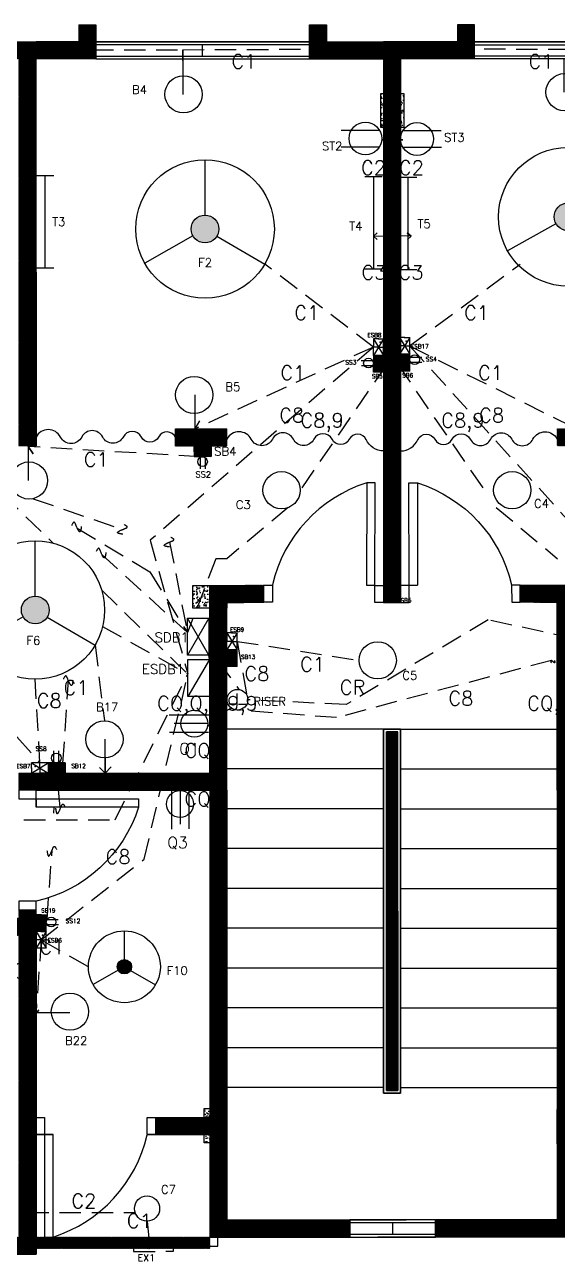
# Model space of a CAD drawing. Header units: inches. Extents: x -1595 to -839, y -1156 to -722.
# Drawn here: x -1345.9 to -1159, y -1156.3 to -721.8 of the extents above; entities that cross this region are included whole.
import ezdxf

# ---------------------------------------------------------------- set-up
doc = ezdxf.new("R2010")
doc.units = ezdxf.units.IN
doc.header["$LTSCALE"] = 30
doc.header["$MEASUREMENT"] = 0
doc.linetypes.add('HIDDEN', pattern=[0.375, 0.25, -0.125])
for name, color, linetype in [('conduit', 5, 'HIDDEN'), ('conduit text', 5, 'HIDDEN'), ('Door', 220, 'Continuous'), ('Emergency Conduit', 1, 'HIDDEN'), ('Emergency text', 30, 'Continuous'), ('Fixture Texts', 254, 'Continuous'), ('Fixtures', 250, 'Continuous'), ('Hatch', 100, 'Continuous'), ('pillar', 7, 'Continuous'), ('Window', 20, 'Continuous')]:
    doc.layers.add(name, color=color, linetype=linetype)
doc.styles.get("Standard").update_dxf_attribs({"font": 'simplex.shx', "height": 10})

# ---------------------------------------------------------------- blocks, each defined once
blk = doc.blocks.new('Door')
at = {"layer": 'Door'}
for p, q in [((0, 0), (-3, 0)), ((-3, 0), (-3, -36)), ((0, -36), (0, 0)), ((-39, -39), (-39, -36)), ((-39, -36), (-36, -36)), ((-39, -42), (-39, -39)), ((-36, -36), (-36, -42)), ((-3, -36), (0, -36)), ((0, -36), (-3, -36)), ((0, -36), (3, -36)), ((0, -42), (0, -36)), ((3, -36), (3, -42)), ((-36, -42), (-39, -42)), ((3, -42), (0, -42))]:
    blk.add_line(p, q, dxfattribs=at)
blk.add_arc((12.03, -46.93), 49.28, 107.7532, 167.0576, dxfattribs=at)
blk = doc.blocks.new('DOOR1')
at = {"layer": 'Door'}
blk.add_blockref('Door', (-1.5, 42), dxfattribs=at)
blk = doc.blocks.new('window3')
at = {"layer": 'Window'}
for p, q in [((-3, 75), (-3, 0)), ((3, 75), (-3, 75)), ((-2, 75), (-2, 0)), ((2, 0), (2, 75)), ((3, 0), (3, 75)), ((-2, 37.5), (2, 37.5)), ((-3, 0), (3, 0))]:
    blk.add_line(p, q, dxfattribs=at)
blk = doc.blocks.new('window4')
at = {"layer": 'Window'}
for p, q in [((-3, 30), (-3, 0)), ((3, 30), (-3, 30)), ((-2, 30), (-2, 0)), ((2, 0), (2, 30)), ((3, 0), (3, 30)), ((-2, 15), (2, 15)), ((-3, 0), (3, 0))]:
    blk.add_line(p, q, dxfattribs=at)
blk = doc.blocks.new('Ceiling Fan')
h = blk.add_hatch(color=7)
edge = h.paths.add_edge_path()
edge.add_arc((15.66, 8.88), 3.6, 0, 360)
for p, q in [((15.66, 12.48), (15.66, 26.88)), ((12.53, 7.1), (0, 0)), ((18.76, 7.05), (31.19, -0.23))]:
    blk.add_line(p, q)
for radius in [18, 3.6]:
    blk.add_circle((15.66, 8.88), radius)
blk = doc.blocks.new('Tube Light')
for p, q in [((0, -2.96), (0, 3.14)), ((0, 0), (32.49, 0)), ((32.49, -2.96), (32.49, 3.14))]:
    blk.add_line(p, q)
blk = doc.blocks.new('Energy Bulb')
blk.add_line((-11.9, 0), (0, 0))
blk.add_circle((0, 0.27), 6.54)
blk = doc.blocks.new('3 Pin Socket')
for p, q in [((-6.98, 4.34), (12.09, 4.34)), ((-6.58, 0), (9.78, 0)), ((-7.11, -4.13), (12.22, -4.13))]:
    blk.add_line(p, q)
blk.add_circle((0, 0), 6.58)
blk = doc.blocks.new('2 Pin Socket')
for p, q in [((-4.89, 3.03), (8.47, 3.03)), ((-4.97, -2.89), (8.56, -2.89))]:
    blk.add_line(p, q)
blk.add_circle((0, 0), 5.75)
blk = doc.blocks.new('Exhaust Fan')
for p, q in [((3.5, 3.5), (-3.5, -3.5)), ((-3.5, 3.5), (3.5, -3.5))]:
    blk.add_line(p, q)
blk.add_circle((0, 0), 5)
blk = doc.blocks.new('SDB')
h = blk.add_hatch()
h.set_pattern_fill('ANSI31', color=256, scale=9, style=0)
h.set_pattern_definition([(45, (175.4593, -47.7805), (-0.795495, 0.795495), [])])
h.paths.add_polyline_path([(0, 0), (26, 0), (26, 8), (26, 15.9), (13, 15.9), (0, 15.9), (0, 7.9)])
for p, q in [((0, 7.9), (0, 15.9)), ((0, 15.9), (13, 15.9)), ((0, 0), (0, 7.9)), ((0, 0), (26, 0)), ((26, 15.9), (13, 15.9)), ((26, 8), (26, 15.9)), ((26, 8), (26, 0))]:
    blk.add_line(p, q)
for p in [(20.5, 5.7), (26, 8), (26, 8), (26, 8)]:
    blk.add_point(p)
blk = doc.blocks.new('DB')
for p, q in [((0, 7), (12, 7)), ((0, 0), (0, 7)), ((0, 7), (12, 0)), ((12, 7), (0, 0)), ((12, 7), (12, 0)), ((12, 0), (0, 0))]:
    blk.add_line(p, q)
blk = doc.blocks.new('pillar')
for p, q in [((0, 12), (8, 12)), ((0, 0), (0, 12)), ((8, 12), (8, 0)), ((8, 0), (0, 0))]:
    blk.add_line(p, q)
blk = doc.blocks.new('p')
h = blk.add_hatch()
h.set_pattern_fill('AR-SAND', color=256)
h.set_pattern_definition([(37.5, (2791.8686, 736.0256), (-0.0629934, 1.9268238), [0, -1.52, 0, -1.7, 0, -1.625]), (7.5, (2791.8686, 736.0256), (1.7697767, 2.822146), [0, -0.82, 0, -1.37, 0, -0.525]), (327.5, (2790.6386, 736.0256), (3.1141419, 0.0056591), [0, -0.5, 0, -1.8, 0, -2.35]), (317.5, (2790.6386, 736.0256), (3.0061266, 0.8776756), [0, -0.25, 0, -1.18, 0, -1.35])])
h.paths.add_polyline_path([(0, 0), (8, 0), (8, 12), (0, 12)])
blk.add_blockref('pillar', (0, 0))
blk = doc.blocks.new('ESDB.Updated')
for p, q in [((0, -12.99), (0, 0)), ((0, 0), (7.58, 0)), ((7.58, 0), (0, -12.99)), ((7.58, 0), (7.58, -12.99)), ((7.58, -12.99), (0, -12.99))]:
    blk.add_line(p, q)
blk = doc.blocks.new('ESB')
for p, q in [((-0.01, 2.94), (-1.8, 2.94)), ((-1.8, 2.94), (-1.8, 0)), ((-0.01, 2.94), (1.8, 2.94)), ((1.8, -2.94), (1.8, 2.94)), ((-1.8, -2.94), (-1.8, 0)), ((0.01, -2.94), (-1.8, -2.94)), ((1.8, -2.94), (0.01, -2.94))]:
    blk.add_line(p, q)
for p in [(-0.01, 2.94), (-0.01, 2.94), (-0.01, 2.94), (0.52, 1.69)]:
    blk.add_point(p)
at = {"layer": 'Fixtures'}
for p, q in [((-1.8, 2.94), (1.8, -2.94)), ((1.8, 2.94), (-1.8, -2.94)), ((0, 0), (-1.8, 0)), ((0, 0), (1.8, 0))]:
    blk.add_line(p, q, dxfattribs=at)
blk = doc.blocks.new('RISER')
at = {"layer": 'Fixtures'}
for p, q in [((0, 0), (0, 11)), ((-1.9, -4), (-11.5, -4)), ((1.6, -4), (11.7, -4))]:
    blk.add_line(p, q, dxfattribs=at)
blk.add_circle((0.2, 2.4), 14.5, dxfattribs=at)

msp = doc.modelspace()

# ---------------------------------------------------------------- hatches: boundary and pattern name
at = {"layer": 'Hatch'}
h = msp.add_hatch(dxfattribs=at)
h.set_pattern_fill('ANSI31', color=256)
h.paths.add_polyline_path([(-1397.97, -853.78), (-1403.97, -853.78), (-1523.97, -853.77), (-1529.97, -853.77), (-1574.97, -853.77), (-1574.97, -857.77), (-1574.97, -886.77), (-1568.97, -886.77), (-1568.97, -859.77), (-1403.97, -859.77), (-1403.97, -859.79), (-1397.97, -859.79), (-1397.97, -859.77)])
h.paths.add_polyline_path([(-1397.97, -901.79), (-1400.97, -901.79), (-1403.97, -901.79), (-1403.97, -967.77), (-1523.97, -967.77), (-1529.97, -967.77), (-1568.97, -967.77), (-1568.97, -940.77), (-1574.97, -940.77), (-1574.97, -969.77), (-1574.97, -973.77), (-1529.97, -973.77), (-1529.97, -973.77), (-1523.97, -973.77), (-1523.97, -973.77), (-1403.97, -973.77), (-1403.97, -973.78), (-1397.97, -973.78), (-1397.97, -973.77)])
h.paths.add_polyline_path([(-1574.97, -853.77), (-1589.97, -853.77), (-1589.97, -743.46), (-1568.97, -743.46), (-1568.97, -733.77), (-1529.97, -733.77), (-1529.97, -729.77), (-1568.97, -729.77), (-1572.97, -729.77), (-1572.97, -733.77), (-1572.97, -739.46), (-1593.2, -739.46), (-1593.97, -739.46), (-1593.97, -743.46), (-1593.97, -853.77), (-1593.97, -857.77), (-1589.97, -857.77), (-1574.97, -857.77)])
h.paths.add_polyline_path([(-1523.97, -1104.27), (-1529.97, -1104.27), (-1529.97, -1141.77), (-1529.97, -1145.77), (-1529.97, -1147.77), (-1491.97, -1147.77), (-1491.97, -1153.77), (-1485.97, -1153.77), (-1485.97, -1147.77), (-1485.97, -1141.77), (-1491.97, -1141.77), (-1523.97, -1141.77)])
h.paths.add_polyline_path([(-1523.97, -1015.77), (-1526.97, -1015.77), (-1529.97, -1015.77), (-1529.97, -1050.27), (-1523.97, -1050.27)])
h.paths.add_polyline_path([(-1590.97, -973.77), (-1574.97, -973.77), (-1574.97, -969.77), (-1594.97, -969.77), (-1594.97, -1132.84), (-1594.97, -1137.36), (-1572.94, -1137.36), (-1572.97, -1141.75), (-1572.99, -1145.77), (-1568.97, -1145.77), (-1529.97, -1145.77), (-1529.97, -1141.77), (-1568.97, -1141.77), (-1568.91, -1133.01), (-1590.97, -1132.87)])
h.paths.add_polyline_path([(-1274.97, -984.77), (-1280.97, -984.77), (-1341.97, -984.77), (-1347.97, -984.77), (-1347.97, -990.77), (-1341.97, -990.77), (-1280.97, -990.77), (-1280.97, -1147.77), (-1241.97, -1147.77), (-1231.75, -1147.77), (-1231.75, -1141.77), (-1241.97, -1141.77), (-1274.97, -1141.77), (-1274.97, -990.77)])
h.paths.add_polyline_path([(-1274.97, -924.77), (-1268.97, -924.77), (-1261.97, -924.68), (-1261.96, -921.68), (-1261.96, -918.68), (-1268.97, -918.77), (-1274.97, -918.77), (-1280.97, -918.77), (-1280.97, -924.77), (-1280.97, -984.77), (-1274.97, -984.77)])
h.paths.add_polyline_path([(-1152.97, -924.77), (-1152.97, -918.77), (-1158.97, -918.77), (-1164.97, -918.77), (-1171.98, -918.68), (-1171.98, -921.68), (-1171.97, -924.68), (-1164.97, -924.77), (-1158.97, -924.77), (-1158.97, -984.77), (-1152.97, -984.77)])
h.paths.add_polyline_path([(-1152.97, -990.77), (-1091.97, -990.77), (-1085.97, -990.77), (-1085.97, -984.77), (-1091.97, -984.77), (-1152.97, -984.77), (-1158.97, -984.77), (-1158.97, -990.77), (-1158.97, -1141.77), (-1191.97, -1141.77), (-1201.75, -1141.77), (-1201.75, -1147.77), (-1191.97, -1147.77), (-1152.97, -1147.77)])
h.paths.add_polyline_path([(-1091.97, -1147.77), (-1152.97, -1147.77), (-1152.97, -1151.77), (-1091.97, -1151.77)])
h.paths.add_polyline_path([(-1280.97, -1147.77), (-1341.97, -1147.77), (-1341.97, -1151.77), (-1280.97, -1151.77)])
h.paths.add_polyline_path([(-1085.97, -1041.77), (-1035.97, -1041.77), (-1035.97, -1041.77), (-1029.97, -1041.77), (-1029.97, -1035.77), (-1029.97, -1015.78), (-1032.97, -1015.78), (-1035.97, -1015.78), (-1035.97, -1035.77), (-1085.97, -1035.77), (-1085.97, -1032.77), (-1088.97, -1032.77), (-1091.97, -1032.77), (-1091.97, -1035.77), (-1091.97, -1133.77), (-1091.97, -1153.77), (-1076.38, -1153.77), (-1076.38, -1147.77), (-1085.97, -1147.77), (-1085.97, -1133.77)])
h.paths.add_polyline_path([(-1029.97, -1083.77), (-1032.97, -1083.77), (-1035.97, -1083.77), (-1035.97, -1147.77), (-1046.38, -1147.77), (-1046.38, -1153.77), (-1025.97, -1153.77), (-1025.97, -1147.77), (-1013.97, -1147.77), (-1013.97, -1153.77), (-1007.97, -1153.77), (-1007.97, -1141.77), (-1029.97, -1141.77)])
h.paths.add_polyline_path([(-903.97, -1141.77), (-903.97, -1104.27), (-909.97, -1104.27), (-909.97, -1141.77), (-941.97, -1141.77), (-947.97, -1141.77), (-947.97, -1141.77), (-947.97, -1147.77), (-947.97, -1153.77), (-941.97, -1153.77), (-941.97, -1147.77), (-903.97, -1147.77), (-903.97, -1145.77)])
h.paths.add_polyline_path([(-903.97, -1015.77), (-906.97, -1015.77), (-909.97, -1015.77), (-909.97, -1050.27), (-903.97, -1050.27)])
h.paths.add_polyline_path([(-838.97, -969.77), (-858.97, -969.77), (-858.97, -973.77), (-842.97, -973.77), (-842.97, -1132.87), (-865.02, -1133.01), (-864.97, -1141.77), (-903.97, -1141.77), (-903.97, -1145.77), (-864.97, -1145.77), (-860.94, -1145.77), (-860.97, -1141.75), (-861, -1137.36), (-838.97, -1137.36), (-838.97, -1132.84)])
h.paths.add_polyline_path([(-858.97, -969.77), (-858.97, -940.77), (-864.97, -940.77), (-864.97, -967.77), (-903.97, -967.77), (-909.97, -967.77), (-1029.97, -967.77), (-1029.97, -901.79), (-1032.97, -901.79), (-1035.97, -901.79), (-1035.97, -973.78), (-1029.97, -973.78), (-1029.97, -973.77), (-909.97, -973.77), (-903.97, -973.77), (-903.97, -973.77), (-858.97, -973.77)])
h.paths.add_polyline_path([(-858.97, -853.77), (-903.97, -853.77), (-909.97, -853.77), (-1029.97, -853.77), (-1029.97, -853.78), (-1035.97, -853.78), (-1035.97, -859.79), (-1029.97, -859.79), (-1029.97, -859.77), (-864.97, -859.77), (-864.97, -886.77), (-858.97, -886.77), (-858.97, -857.77)])
h.paths.add_polyline_path([(-839.97, -743.46), (-839.97, -739.46), (-840.74, -739.46), (-860.97, -739.46), (-860.97, -733.77), (-860.97, -729.77), (-864.97, -729.77), (-903.97, -729.77), (-903.97, -733.77), (-864.97, -733.77), (-864.97, -743.46), (-843.97, -743.46), (-843.97, -853.77), (-858.97, -853.77), (-858.97, -857.77), (-843.97, -857.77), (-839.97, -857.77), (-839.97, -853.77)])
h.paths.add_polyline_path([(-903.97, -729.77), (-903.97, -727.77), (-939.97, -727.77), (-939.97, -721.77), (-945.97, -721.77), (-945.97, -727.77), (-945.97, -733.77), (-939.97, -733.77), (-909.97, -733.77), (-909.97, -747.27), (-903.97, -747.27), (-903.97, -733.77)])
h.paths.add_polyline_path([(-1005.97, -727.77), (-1005.97, -721.77), (-1011.97, -721.77), (-1011.97, -727.77), (-1035.97, -727.77), (-1047.15, -727.77), (-1047.15, -733.77), (-1035.97, -733.77), (-1035.97, -802.77), (-1043.97, -802.77), (-1043.97, -805.77), (-1043.97, -808.77), (-1035.97, -808.77), (-1035.97, -811.78), (-1032.97, -811.78), (-1029.97, -811.78), (-1029.97, -808.77), (-1029.97, -733.77), (-1011.97, -733.77), (-1005.97, -733.77)])
h.paths.add_polyline_path([(-1091.97, -727.77), (-1106.97, -727.77), (-1106.97, -721.77), (-1112.97, -721.77), (-1112.97, -727.77), (-1112.97, -733.77), (-1091.97, -733.77)])
h.paths.add_polyline_path([(-1085.97, -733.77), (-1077.15, -733.77), (-1077.15, -727.77), (-1091.97, -727.77), (-1091.97, -733.77), (-1091.97, -808.77), (-1091.97, -869.77), (-1085.97, -869.77), (-1085.97, -808.77), (-1085.97, -802.77)])
h.paths.add_polyline_path([(-1187.97, -727.78), (-1187.97, -721.77), (-1193.97, -721.77), (-1193.97, -727.77), (-1213.97, -727.77), (-1213.97, -733.77), (-1187.97, -733.77)])
h.paths.add_polyline_path([(-1219.97, -727.77), (-1239.97, -727.77), (-1239.97, -721.77), (-1245.97, -721.77), (-1245.97, -733.77), (-1219.97, -733.77)])
h.paths.add_polyline_path([(-1213.97, -733.77), (-1213.97, -727.77), (-1219.97, -727.77), (-1219.97, -733.77), (-1219.97, -918.77), (-1219.96, -918.77), (-1219.97, -924.77), (-1213.97, -924.77), (-1213.98, -918.77), (-1213.97, -918.77)])
h.paths.add_polyline_path([(-1320.97, -727.78), (-1320.97, -727.77), (-1320.97, -721.77), (-1326.97, -721.77), (-1326.97, -727.77), (-1341.97, -727.77), (-1341.97, -733.77), (-1320.97, -733.77)])
h.paths.add_polyline_path([(-1341.97, -733.77), (-1341.97, -727.77), (-1356.79, -727.77), (-1356.79, -733.77), (-1347.97, -733.77), (-1347.97, -802.77), (-1347.97, -808.77), (-1347.97, -869.77), (-1341.97, -869.77), (-1341.97, -808.77)])
h.paths.add_polyline_path([(-1274.97, -863.77), (-1292.97, -863.77), (-1292.97, -869.87), (-1280.97, -869.77), (-1274.97, -869.72)])
h.paths.add_polyline_path([(-1140.97, -863.77), (-1158.97, -863.77), (-1158.97, -869.72), (-1152.97, -869.77), (-1140.97, -869.87)])
h.paths.add_polyline_path([(-1341.97, -1035.77), (-1341.97, -1032.77), (-1344.97, -1032.77), (-1347.97, -1032.77), (-1347.97, -1035.77), (-1397.97, -1035.77), (-1397.97, -1015.78), (-1400.97, -1015.78), (-1403.97, -1015.78), (-1403.97, -1035.77), (-1403.97, -1041.77), (-1397.97, -1041.77), (-1397.97, -1041.77), (-1347.97, -1041.77), (-1347.97, -1133.77), (-1347.97, -1147.77), (-1357.55, -1147.77), (-1357.55, -1153.77), (-1341.97, -1153.77), (-1341.97, -1133.77)])
h.paths.add_polyline_path([(-1387.55, -1147.77), (-1397.97, -1147.77), (-1397.97, -1083.77), (-1400.97, -1083.77), (-1403.97, -1083.77), (-1403.97, -1141.77), (-1425.97, -1141.77), (-1425.97, -1147.77), (-1425.97, -1153.77), (-1419.97, -1153.77), (-1419.97, -1147.77), (-1407.97, -1147.77), (-1407.97, -1153.77), (-1387.55, -1153.77)])
h.paths.add_polyline_path([(-1214.97, -970.27), (-1218.97, -970.27), (-1218.97, -1096.27), (-1214.97, -1096.27)])
h.paths.add_polyline_path([(-1133.97, -1108.77), (-1133.97, -1105.77), (-1152.97, -1105.77), (-1152.97, -1111.77), (-1133.97, -1111.77)], flags=17)
h.paths.add_polyline_path([(-1280.97, -1105.77), (-1299.97, -1105.77), (-1299.97, -1108.77), (-1299.97, -1111.77), (-1280.97, -1111.77)], flags=17)
h.paths.add_polyline_path([(-1487.97, -727.77), (-1487.97, -721.77), (-1493.97, -721.77), (-1493.97, -727.77), (-1529.97, -727.77), (-1529.97, -729.77), (-1529.97, -733.77), (-1529.97, -747.27), (-1523.97, -747.27), (-1523.97, -733.77), (-1493.97, -733.77), (-1487.97, -733.77)])
h.paths.add_polyline_path([(-1241.47, -1125.05), (-1187.43, -1125.05), (-1187.43, -1110.05), (-1241.47, -1110.05)], flags=9)
h.paths.add_polyline_path([(-1154.2, -1137.73), (-1096.82, -1137.73), (-1096.82, -1122.73), (-1154.2, -1122.73)], flags=24)
h.paths.add_polyline_path([(-1337.37, -1137.73), (-1279.99, -1137.73), (-1279.99, -1122.73), (-1337.37, -1122.73)], flags=25)
h.paths.add_polyline_path([(-866.33, -1077.95), (-866.33, -1047.71), (-881.33, -1047.71), (-881.33, -1077.95)], flags=25)
h.paths.add_polyline_path([(-867.77, -806.66), (-867.77, -776.42), (-882.77, -776.42), (-882.77, -806.66)], flags=25)
h.paths.add_polyline_path([(-1553.63, -1077.95), (-1553.63, -1047.71), (-1568.63, -1047.71), (-1568.63, -1077.95)], flags=25)
h.paths.add_polyline_path([(-1553.63, -806.66), (-1553.63, -776.42), (-1568.63, -776.42), (-1568.63, -806.66)], flags=25)
h.paths.add_polyline_path([(-994.06, -1066.05), (-947.16, -1066.05), (-947.16, -1051.05), (-994.06, -1051.05)], flags=9)
h.paths.add_polyline_path([(-960.85, -918.84), (-930.14, -918.84), (-930.14, -903.84), (-960.85, -903.84)], flags=25)
h.paths.add_polyline_path([(-985, -795.34), (-954.29, -795.34), (-954.29, -780.34), (-985, -780.34)], flags=9)
h.paths.add_polyline_path([(-1121.13, -932.92), (-1070.41, -932.92), (-1070.41, -917.92), (-1121.13, -917.92)], flags=9)
h.paths.add_polyline_path([(-1086.89, -1114.99), (-1035.23, -1114.99), (-1035.23, -1099.99), (-1086.89, -1099.99)], flags=24)
h.paths.add_polyline_path([(-1151.27, -1063.67), (-1094.05, -1063.67), (-1094.05, -1050.17), (-1151.27, -1050.17)], flags=25)
h.paths.add_polyline_path([(-1086.87, -759.13), (-1035.2, -759.13), (-1035.2, -744.13), (-1086.87, -744.13)], flags=9)
h.paths.add_polyline_path([(-1340.25, -1063.67), (-1283.03, -1063.67), (-1283.03, -1050.17), (-1340.25, -1050.17)], flags=25)
h.paths.add_polyline_path([(-1365.64, -932.92), (-1314.92, -932.92), (-1314.92, -917.92), (-1365.64, -917.92)], flags=9)
h.paths.add_polyline_path([(-1488.06, -1066.05), (-1441.15, -1066.05), (-1441.15, -1051.05), (-1488.06, -1051.05)], flags=9)
h.paths.add_polyline_path([(-1503.99, -918.84), (-1473.28, -918.84), (-1473.28, -903.84), (-1503.99, -903.84)], flags=25)
h.paths.add_polyline_path([(-1478.82, -795.34), (-1448.11, -795.34), (-1448.11, -780.34), (-1478.82, -780.34)], flags=9)
h.paths.add_polyline_path([(-1398.85, -759.13), (-1347.18, -759.13), (-1347.18, -744.13), (-1398.85, -744.13)], flags=9)
h.paths.add_polyline_path([(-1398.62, -1114.99), (-1346.95, -1114.99), (-1346.95, -1099.99), (-1398.62, -1099.99)], flags=24)

# ---------------------------------------------------------------- linework, layer by layer
for p, q in [((-1326.97, -721.77), (-1326.97, -727.77)), ((-1326.97, -721.77), (-1320.97, -721.77)), ((-1320.97, -721.77), (-1320.97, -727.77)), ((-1245.97, -733.77), (-1245.97, -721.77)), ((-1245.97, -721.77), (-1239.97, -721.77)), ((-1239.97, -721.77), (-1239.97, -727.77)), ((-1187.97, -721.77), (-1193.97, -721.77)), ((-1193.97, -721.77), (-1193.97, -727.77)), ((-1187.97, -733.77), (-1187.97, -721.77)), ((-1403.97, -727.77), (-1341.97, -727.77)), ((-1341.97, -733.77), (-1341.97, -727.77)), ((-1326.97, -727.77), (-1341.97, -727.77)), ((-1320.97, -727.77), (-1320.97, -727.77)), ((-1320.97, -727.77), (-1320.97, -733.77)), ((-1320.97, -727.77), (-1245.97, -727.77)), ((-1239.97, -727.77), (-1213.97, -727.77)), ((-1193.97, -727.77), (-1219.97, -727.77)), ((-1219.97, -727.77), (-1219.97, -733.77)), ((-1213.97, -727.77), (-1213.97, -733.77)), ((-1112.97, -727.77), (-1187.97, -727.77)), ((-1341.97, -808.77), (-1341.97, -733.77)), ((-1320.97, -733.77), (-1341.97, -733.77)), ((-1320.97, -733.77), (-1245.97, -733.77)), ((-1245.97, -733.77), (-1219.97, -733.77)), ((-1219.97, -733.77), (-1219.97, -924.77)), ((-1219.97, -733.77), (-1219.97, -924.77)), ((-1213.97, -733.77), (-1213.97, -924.77)), ((-1187.97, -733.77), (-1213.97, -733.77)), ((-1213.97, -733.77), (-1213.97, -924.77)), ((-1112.97, -733.77), (-1187.97, -733.77)), ((-1341.97, -808.77), (-1341.97, -869.77)), ((-1292.97, -863.77), (-1274.97, -863.77)), ((-1292.97, -869.87), (-1292.97, -863.77)), ((-1274.97, -869.72), (-1274.97, -863.77)), ((-1341.97, -869.77), (-1347.97, -869.77)), ((-1280.97, -869.77), (-1292.97, -869.87)), ((-1280.97, -869.77), (-1274.97, -869.72)), ((-1280.97, -924.77), (-1280.97, -918.77)), ((-1280.97, -918.77), (-1274.97, -918.77)), ((-1274.97, -918.77), (-1268.97, -918.77)), ((-1268.97, -918.77), (-1261.96, -918.68)), ((-1164.97, -918.77), (-1171.98, -918.68)), ((-1158.97, -918.77), (-1164.97, -918.77)), ((-1152.97, -918.77), (-1158.97, -918.77)), ((-1280.97, -984.77), (-1280.97, -924.77)), ((-1274.97, -984.77), (-1274.97, -924.77)), ((-1274.97, -924.77), (-1268.97, -924.77)), ((-1268.97, -924.77), (-1261.97, -924.68)), ((-1219.97, -924.77), (-1213.97, -924.77)), ((-1213.97, -924.77), (-1219.97, -924.77)), ((-1164.97, -924.77), (-1171.97, -924.68)), ((-1158.97, -924.77), (-1164.97, -924.77)), ((-1158.97, -984.77), (-1158.97, -924.77)), ((-1219.97, -969.27), (-1274.97, -969.27)), ((-1219.97, -969.27), (-1219.97, -1097.27)), ((-1219.97, -1033.27), (-1219.97, -969.27)), ((-1219.97, -969.27), (-1213.97, -969.27)), ((-1219.97, -969.27), (-1219.97, -1097.27)), ((-1213.97, -969.27), (-1219.97, -969.27)), ((-1219.97, -1097.27), (-1219.97, -969.27)), ((-1218.97, -1033.27), (-1218.97, -970.27)), ((-1218.97, -970.27), (-1214.97, -970.27)), ((-1214.97, -970.27), (-1218.97, -970.27)), ((-1218.97, -1096.27), (-1218.97, -970.27)), ((-1214.97, -1096.27), (-1214.97, -970.27)), ((-1214.97, -1033.27), (-1214.97, -970.27)), ((-1213.97, -969.27), (-1213.97, -1097.27)), ((-1213.97, -1097.27), (-1213.97, -969.27)), ((-1213.97, -969.27), (-1213.97, -1097.27)), ((-1213.97, -1033.27), (-1213.97, -969.27)), ((-1213.97, -969.27), (-1158.97, -969.27)), ((-1347.97, -984.77), (-1341.97, -984.77)), ((-1341.97, -984.77), (-1280.97, -984.77)), ((-1274.97, -984.77), (-1280.97, -984.77)), ((-1219.97, -983.27), (-1274.97, -983.27)), ((-1274.97, -990.77), (-1274.97, -984.77)), ((-1213.97, -983.27), (-1158.97, -983.27)), ((-1158.97, -990.77), (-1158.97, -984.77)), ((-1158.97, -984.77), (-1152.97, -984.77)), ((-1341.97, -990.77), (-1280.97, -990.77)), ((-1341.97, -996.77), (-1341.97, -990.77)), ((-1280.97, -990.77), (-1280.97, -1147.77)), ((-1274.97, -990.77), (-1274.97, -1141.77)), ((-1158.97, -990.77), (-1158.97, -1141.77)), ((-1219.97, -997.27), (-1274.97, -997.27)), ((-1213.97, -997.27), (-1158.97, -997.27)), ((-1219.97, -1011.27), (-1274.97, -1011.27)), ((-1213.97, -1011.27), (-1158.97, -1011.27)), ((-1219.97, -1025.27), (-1274.97, -1025.27)), ((-1213.97, -1025.27), (-1158.97, -1025.27)), ((-1341.97, -1035.77), (-1341.97, -1029.77)), ((-1219.97, -1033.27), (-1219.97, -1097.27)), ((-1218.97, -1033.27), (-1218.97, -1096.27)), ((-1214.97, -1033.27), (-1214.97, -1096.27)), ((-1213.97, -1033.27), (-1213.97, -1097.27)), ((-1341.97, -1035.77), (-1341.97, -1133.77)), ((-1219.97, -1039.27), (-1274.97, -1039.27)), ((-1213.97, -1039.27), (-1158.97, -1039.27)), ((-1219.97, -1053.27), (-1274.97, -1053.27)), ((-1213.97, -1053.27), (-1158.97, -1053.27)), ((-1219.97, -1067.27), (-1274.97, -1067.27)), ((-1213.97, -1067.27), (-1158.97, -1067.27)), ((-1219.97, -1081.27), (-1274.97, -1081.27)), ((-1213.97, -1081.27), (-1158.97, -1081.27)), ((-1219.97, -1095.27), (-1274.97, -1095.27)), ((-1219.97, -1097.27), (-1213.97, -1097.27)), ((-1213.97, -1097.27), (-1219.97, -1097.27)), ((-1218.97, -1096.27), (-1214.97, -1096.27)), ((-1214.97, -1096.27), (-1218.97, -1096.27)), ((-1213.97, -1095.27), (-1158.97, -1095.27)), ((-1341.97, -1105.77), (-1338.97, -1105.77)), ((-1302.97, -1105.77), (-1280.97, -1105.77)), ((-1335.97, -1111.77), (-1341.97, -1111.77)), ((-1341.97, -1111.77), (-1335.97, -1111.77)), ((-1302.97, -1111.77), (-1280.97, -1111.77)), ((-1341.97, -1133.77), (-1341.97, -1153.77)), ((-1274.97, -1141.77), (-1241.97, -1141.77)), ((-1241.97, -1141.77), (-1211.97, -1141.77)), ((-1191.97, -1141.77), (-1221.97, -1141.77)), ((-1158.97, -1141.77), (-1191.97, -1141.77)), ((-1280.97, -1147.77), (-1241.97, -1147.77)), ((-1241.97, -1147.77), (-1211.97, -1147.77)), ((-1191.97, -1147.77), (-1221.97, -1147.77)), ((-1152.97, -1147.77), (-1191.97, -1147.77)), ((-1407.97, -1153.77), (-1341.97, -1153.77))]:
    msp.add_line(p, q)
for points in [[(-1292.97, -866.82, 0.628487), (-1298.95, -866.66, -0.610203), (-1304.99, -866.66, 0.610203), (-1311.39, -866.66, -0.610203), (-1318.57, -866.66, 0.610203), (-1325.93, -866.66, -0.610203), (-1333.38, -866.66, 0.610203), (-1341.97, -866.66, 3.896132)], [(-1226.01, -867.59, 0.628487), (-1231.99, -867.43, -0.610203), (-1238.03, -867.43, 0.610203), (-1244.43, -867.43, -0.610203), (-1251.62, -867.43, 0.610203), (-1258.98, -867.43, -0.610203), (-1266.42, -867.43, 0.603664), (-1274.97, -867.35, 0.603664)], [(-1219.97, -871.55, -0.298116), (-1226.01, -867.57)], [(-1213.97, -871.55, 0.298116), (-1207.92, -867.57)], [(-1207.93, -867.59, -0.628487), (-1201.95, -867.43, 0.610203), (-1195.9, -867.43, -0.610203), (-1189.51, -867.43, 0.610203), (-1182.32, -867.43, -0.610203), (-1174.96, -867.43, 0.610203), (-1167.51, -867.43, -0.603664), (-1158.97, -867.35, -0.603664)]]:
    msp.add_lwpolyline(points, format="xyb")
at = {"layer": 'conduit'}
for p, q in [((-1344.8, -762.01), (-1344.82, -730.54)), ((-1344.82, -730.54), (-1290.4, -730.54)), ((-1290.4, -730.54), (-1290.46, -734.32)), ((-1290.46, -734.32), (-1290.4, -730.54)), ((-1290.4, -730.54), (-1218.63, -730.27)), ((-1218.63, -730.27), (-1218.63, -762.17)), ((-1143.41, -730.54), (-1215.18, -730.27)), ((-1215.18, -730.27), (-1215.18, -762.17)), ((-1344.23, -869.77), (-1344.8, -762.01)), ((-1218.63, -762.17), (-1220.58, -762.17)), ((-1220.58, -762.17), (-1218.63, -762.17)), ((-1218.63, -762.17), (-1218.94, -841.24)), ((-1215.18, -762.17), (-1213.23, -762.17)), ((-1213.23, -762.17), (-1215.18, -762.17)), ((-1215.18, -762.17), (-1214.87, -841.24)), ((-1223.53, -796.04), (-1222.16, -794.95)), ((-1222.16, -794.95), (-1223.53, -796.04)), ((-1210.28, -796.04), (-1211.65, -794.95)), ((-1211.65, -794.95), (-1210.28, -796.04)), ((-1223.53, -796.04), (-1218.76, -795.94)), ((-1223.53, -796.04), (-1222.23, -797.28)), ((-1210.28, -796.04), (-1215.05, -795.94)), ((-1210.28, -796.04), (-1211.58, -797.28)), ((-1218.94, -841.24), (-1249.23, -885.33)), ((-1218.94, -841.24), (-1219.97, -841.24)), ((-1219.97, -841.24), (-1218.94, -841.24)), ((-1214.87, -841.24), (-1213.84, -841.24)), ((-1213.84, -841.24), (-1214.87, -841.24)), ((-1214.87, -841.24), (-1184.58, -885.33)), ((-1344.71, -870.02), (-1341.65, -868.42)), ((-1284.37, -873.56), (-1344.71, -870.02)), ((-1344.71, -870.02), (-1343, -872.56)), ((-1343, -872.56), (-1344.71, -870.02)), ((-1343, -888.31), (-1311.57, -899.15)), ((-1253.43, -891.44), (-1274.97, -909.4)), ((-1180.38, -891.44), (-1158.84, -909.4)), ((-1327.49, -898.71), (-1301.98, -914.07)), ((-1295.08, -903.58), (-1288.82, -935.37)), ((-1318.86, -907.91), (-1288.82, -935.37)), ((-1278.84, -909.4), (-1288.82, -935.37)), ((-1274.97, -909.4), (-1278.84, -909.4)), ((-1301.98, -914.07), (-1288.82, -935.37)), ((-1281.25, -930.36), (-1278.54, -931.43)), ((-1278.54, -931.43), (-1278.2, -941.1)), ((-1183.17, -930.92), (-1233.11, -960.68)), ((-1152.97, -937.53), (-1183.17, -930.92)), ((-1278.4, -968.05), (-1281.25, -943.34)), ((-1274.97, -944.33), (-1281.25, -943.34)), ((-1278.11, -945.16), (-1270.72, -955.34)), ((-1332.5, -981.26), (-1330.52, -952.06)), ((-1233.11, -960.68), (-1267.6, -958.95)), ((-1278.4, -968.05), (-1281.73, -968.05)), ((-1281.73, -968.05), (-1278.4, -968.05)), ((-1278.31, -987.32), (-1278.4, -968.05)), ((-1338.82, -988.88), (-1334.66, -984.77)), ((-1334.77, -984.88), (-1334.76, -984.77)), ((-1333.53, -996.77), (-1334.66, -984.77)), ((-1358.54, -988.88), (-1338.82, -988.88)), ((-1278.31, -987.32), (-1290.95, -987.32)), ((-1290.95, -987.32), (-1290.95, -990.9)), ((-1290.95, -990.9), (-1290.95, -987.32)), ((-1290.95, -987.32), (-1278.31, -987.32)), ((-1278.15, -1150.95), (-1278.31, -987.32)), ((-1341.97, -990.77), (-1337.6, -990.77)), ((-1335.71, -998.87), (-1335.57, -996.77)), ((-1338.11, -1036.2), (-1336.32, -1011.84)), ((-1341.97, -1037.5), (-1344.93, -1037.5)), ((-1344.93, -1037.5), (-1344.93, -1139.14)), ((-1344.93, -1139.14), (-1307.2, -1139.14)), ((-1302.99, -1142.2), (-1302.4, -1148.2)), ((-1403.58, -1149.87), (-1345.8, -1149.81)), ((-1345.8, -1149.81), (-1339.08, -1149.77)), ((-1339.08, -1149.77), (-1339.08, -1150.97)), ((-1339.08, -1150.97), (-1307.69, -1150.97)), ((-1307.69, -1150.97), (-1307.69, -1152.86)), ((-1293.68, -1152.75), (-1293.53, -1150.93)), ((-1293.53, -1150.93), (-1278.15, -1150.95)), ((-1307.69, -1152.86), (-1293.68, -1152.75))]:
    msp.add_line(p, q, dxfattribs=at)
for points in [[(-1326.05, -898.06), (-1326.59, -899.94), (-1327.71, -898.18), (-1328.56, -896.57), (-1329.87, -898.71)], [(-1311.46, -900.82), (-1313.33, -900.27), (-1311.57, -899.15), (-1309.95, -898.32), (-1312.08, -896.99)], [(-1295.08, -905.29), (-1296.96, -904.73), (-1295.19, -903.62), (-1293.57, -902.78), (-1295.71, -901.46)], [(-1317.43, -907.26), (-1317.97, -909.14), (-1319.09, -907.38), (-1319.94, -905.76), (-1321.25, -907.91)], [(-1278.89, -941.23), (-1278.7, -940.61), (-1278.2, -941.1), (-1277.78, -941.58), (-1277.53, -941.07)], [(-1278.79, -945.32), (-1278.59, -944.7), (-1278.09, -945.19), (-1277.68, -945.67), (-1277.42, -945.16)], [(-1328.97, -952.06), (-1329.51, -953.94), (-1330.63, -952.18), (-1331.48, -950.57), (-1332.79, -952.71)], [(-1335.11, -997.12), (-1334.57, -999.01), (-1333.44, -997.25), (-1332.59, -995.63), (-1331.28, -997.77)], [(-1338.12, -1012), (-1337.58, -1013.89), (-1336.46, -1012.13), (-1335.61, -1010.51), (-1334.3, -1012.65)]]:
    msp.add_spline(points, degree=3, dxfattribs=at)
at = {"layer": 'conduit text'}
msp.add_line((-1216.82, -727.77), (-1216.82, -735.77), dxfattribs=at)
at = {"layer": 'Emergency Conduit'}
for p, q in [((-1223.53, -835.03), (-1261.64, -805.87)), ((-1210.82, -834.65), (-1171.94, -805.87)), ((-1223.53, -835.03), (-1301.92, -902.95)), ((-1223.53, -835.03), (-1286.15, -863.77)), ((-1210.82, -834.65), (-1152.15, -863.77)), ((-1210.74, -834.7), (-1139.39, -913.27)), ((-1385.9, -855.45), (-1335.99, -903.92)), ((-1286.15, -863.77), (-1284.45, -861.01)), ((-1286.15, -863.77), (-1282.43, -864.44)), ((-1282.43, -864.44), (-1286.15, -863.77)), ((-1301.92, -902.95), (-1288.63, -949.91)), ((-1401.04, -913.2), (-1340.62, -981.16)), ((-1318.92, -920.5), (-1288.63, -949.91)), ((-1318.6, -933.23), (-1288.63, -949.91)), ((-1271.36, -938.45), (-1228.53, -945.12)), ((-1271.36, -938.45), (-1268.07, -957.15)), ((-1321.25, -939.76), (-1317.95, -966.32)), ((-1161.01, -945.13), (-1236.48, -965.26)), ((-1314.23, -1001.16), (-1288.63, -949.91)), ((-1303.99, -1014.98), (-1288.63, -949.91)), ((-1340.62, -981.16), (-1342.25, -951.79)), ((-1281.06, -957.84), (-1280.26, -960.36)), ((-1276.61, -963.4), (-1273.3, -961.98)), ((-1236.48, -965.26), (-1271.3, -962.6)), ((-1317.67, -979.4), (-1317.67, -984.77)), ((-1317.67, -984.77), (-1319.63, -982.81)), ((-1317.67, -984.77), (-1315.62, -982.56)), ((-1315.62, -982.56), (-1317.67, -984.77)), ((-1340.82, -988.27), (-1340.61, -988.33)), ((-1379.95, -1001.16), (-1314.23, -1001.16)), ((-1340.16, -1043.34), (-1303.99, -1014.98)), ((-1340.16, -1043.34), (-1341.97, -1068.84)), ((-1340.16, -1043.34), (-1323.57, -1052.81)), ((-1341.97, -1068.84), (-1342.61, -1068.02)), ((-1341.97, -1068.84), (-1341.01, -1068.05)), ((-1341.01, -1068.05), (-1341.97, -1068.84))]:
    msp.add_line(p, q, dxfattribs=at)
for points in [[(-1161.01, -946.04), (-1161.08, -945.12), (-1160.43, -945.56), (-1159.82, -945.92), (-1159.83, -945.12)], [(-1280.61, -961.14), (-1280.71, -960.33), (-1280.26, -960.36), (-1279.61, -960.36), (-1279.72, -959.74)], [(-1277.49, -964.13), (-1277.6, -963.31), (-1277.15, -963.34), (-1276.49, -963.34), (-1276.61, -962.72)]]:
    msp.add_spline(points, degree=3, dxfattribs=at)
at = {"layer": 'Fixtures'}
for centre, radius in [((-1255.78, -885.33), 6.54), ((-1174.77, -885.33), 6.54), ((-1221.99, -945.12), 6.54), ((-1302.99, -1137.77), 4.43)]:
    msp.add_circle(centre, radius, dxfattribs=at)

# ---------------------------------------------------------------- block references
for name, p, rotation in [('Tube Light', (-1338.83, -774.73), 270), ('window4', (-1201.75, -1144.78), 89.99999999999999)]:
    msp.add_blockref(name, p, dxfattribs=dict(rotation=rotation))
at = {"layer": 'Door'}
for p, rotation in [((-1221.47, -924.77), 359.8764604533496), ((-1340.47, -1105.77), 180)]:
    msp.add_blockref('DOOR1', p, dxfattribs=dict(at, rotation=rotation))
at = {"layer": 'Door', "xscale": -1}
for p, rotation in [((-1212.47, -924.77), 0.1235395466503242), ((-1347.97, -992.27), 270)]:
    msp.add_blockref('DOOR1', p, dxfattribs=dict(at, rotation=rotation))
at = {"layer": 'Fixture Texts', "xscale": 0.251378120449481, "yscale": 0.251378120449481, "zscale": 0.251378120449481}
msp.add_blockref('RISER', (-1271.3, -959.56), dxfattribs=at)
at = {"layer": 'Fixtures'}
for name, p, rotation in [('Energy Bulb', (-1290.46, -746.23), 270), ('Energy Bulb', (-1156.67, -745.49), 270), ('2 Pin Socket', (-1226.32, -761.77), 180), ('Tube Light', (-1223.53, -775.07), 270), ('Tube Light', (-1211.38, -775.34), 270), ('Energy Bulb', (-1286.15, -851.87), 90), ('Energy Bulb', (-1344.71, -881.93), 270), ('Energy Bulb', (-1317.67, -972.87), 90), ('ESB', (-1340.62, -982.97), 90)]:
    msp.add_blockref(name, p, dxfattribs=dict(at, rotation=rotation))
for name, p in [('2 Pin Socket', (-1208.21, -761.92)), ('ESB', (-1221.72, -835.03)), ('ESB', (-1212.54, -834.65)), ('ESB', (-1273.16, -938.45)), ('ESDB.Updated', (-1288.63, -944.85)), ('ESB', (-1340.16, -1043.34)), ('Energy Bulb', (-1330.06, -1068.84))]:
    msp.add_blockref(name, p, dxfattribs=at)
for name, p, xscale, yscale, zscale in [('Ceiling Fan', (-1176.4, -801.28), 1.352483379987007, 1.352483379987007, 1.352483379987007), ('Ceiling Fan', (-1303.82, -805.56), 1.352483379987007, 1.352483379987007, 1.352483379987007), ('2 Pin Socket', (-1209.03, -839.49), 0.2955951964927408, 0.2955951964927408, 0.2955951964927408), ('Ceiling Fan', (-1363.43, -939.45), 1.352483379987007, 1.352483379987007, 1.352483379987007), ('2 Pin Socket', (-1336.66, -1037.09), 0.2955951964927408, 0.2955951964927408, 0.2955951964927408), ('Ceiling Fan', (-1321.93, -1059.03), 0.7012948808433634, 0.7012948808433634, 0.7012948808433634), ('Exhaust Fan', (-1302.4, -1150.03), 0.3661412402120732, 0.3661412402120732, 0.3661412402120732)]:
    msp.add_blockref(name, p, dxfattribs=dict(at, xscale=xscale, yscale=yscale, zscale=zscale))
for name, p, xscale, yscale, zscale, rotation in [('SDB', (-1219.92, -843.87), 0.2264338205980039, 0.2264338205980039, 0.2264338205980039, 90), ('SDB', (-1210.74, -843.48), 0.2264338205980039, 0.2264338205980039, 0.2264338205980039, 90), ('2 Pin Socket', (-1225.24, -840.68), 0.2955951964927408, 0.2955951964927408, 0.2955951964927408, 180), ('SDB', (-1280.52, -869.95), 0.2264338205982313, 0.2264338205982313, 0.2264338205982313, 180), ('2 Pin Socket', (-1283.51, -875.31), 0.2955951964927408, 0.2955951964927408, 0.2955951964927408, 270), ('DB', (-1288.82, -930.36), 1.082219696005723, 1.082219696005723, 1.082219696005723, 270), ('SDB', (-1271.36, -947.28), 0.2264338205980039, 0.2264338205980039, 0.2264338205980039, 90), ('3 Pin Socket', (-1286.4, -967.37), 0.7176167698785321, 0.7176167698785321, 0.7176167698785321, 180), ('2 Pin Socket', (-1334.87, -979.46), 0.2955951964927408, 0.2955951964927408, 0.2955951964927408, 90), ('SDB', (-1331.72, -981.16), 0.2264338205982313, 0.2264338205982313, 0.2264338205982313, 180), ('3 Pin Socket', (-1291.4, -995.62), 0.7176167698785321, 0.7176167698785321, 0.7176167698785321, 270), ('SDB', (-1338.36, -1040.45), 0.2264338205980039, 0.2264338205980039, 0.2264338205980039, 90)]:
    msp.add_blockref(name, p, dxfattribs=dict(at, xscale=xscale, yscale=yscale, zscale=zscale, rotation=rotation))
at = {"layer": 'pillar'}
for p in [(-1220.87, -757.92), (-1282.99, -1114.64), (-1158.97, -1115.01)]:
    msp.add_blockref('p', p, dxfattribs=at)
at = {"layer": 'pillar', "rotation": 90}
for p in [(-1274.93, -926.8), (-1146.97, -926.92)]:
    msp.add_blockref('p', p, dxfattribs=at)
at = {"layer": 'Window', "rotation": 89.99999999999999}
msp.add_blockref('window3', (-1245.97, -730.78), dxfattribs=at)
at = {"layer": 'Window', "xscale": -1, "rotation": 270}
msp.add_blockref('window3', (-1187.97, -730.78), dxfattribs=at)

# ---------------------------------------------------------------- texts
at = {"layer": 'conduit text', "char_height": 5}
for s, insert, attachment_point in [('C1', (-1264.6, -732.18), 3), ('C1', (-1264.58, -732.18), 3), ('C1', (-1169.06, -732.18), 1), ('C2', (-1219.11, -769.53), 3), ('C2', (-1219.09, -769.53), 3), ('C2', (-1214.55, -769.53), 1), ('C3', (-1218.94, -806.33), 3), ('C3', (-1218.92, -806.33), 3), ('C3', (-1214.72, -806.33), 1), ('C8,9', (-1233.94, -858.29), 3), ('C8,9', (-1233.92, -858.29), 3), ('C8,9', (-1199.72, -858.29), 1), ('C1', (-1316.45, -872.03), 3), ('C1', (-1316.43, -872.03), 3), ('CR', (-1235.32, -952.1), 1), ('C8', (-1332.96, -956.76), 3), ('C8', (-1332.93, -956.76), 3), ('CQ,Q,9,9,9', (-1264.13, -957.74), 3), ('CQ,Q,9,9,9', (-1169.51, -957.74), 1), ('CQ', (-1280.67, -974.3), 3), ('CQ', (-1280.67, -991.33), 3), ('C2', (-1320.81, -1132.58), 3), ('C2', (-1320.78, -1132.58), 3), ('C1', (-1301.31, -1139.58), 3), ('C1', (-1301.29, -1139.58), 3)]:
    msp.add_mtext_dynamic_manual_height_columns(s, width=26.5798, gutter_width=50, heights=[0], dxfattribs=dict(at, insert=insert, attachment_point=attachment_point))
at = {"layer": 'Emergency text', "char_height": 5}
for s, insert, attachment_point in [('C1', (-1242.52, -820.48), 3), ('C1', (-1191.68, -820.48), 1), ('C1', (-1247.39, -841.57), 3), ('C1', (-1186.8, -841.57), 1), ('C8', (-1247.79, -856.49), 3), ('C8', (-1186.41, -856.49), 1), ('C1', (-1249.28, -944), 1), ('C8', (-1268.82, -947.28), 1), ('C1', (-1323.53, -952.21), 3), ('C8', (-1197.19, -955.99), 1), ('C8', (-1308.79, -1011.65), 3), ('C1', (-1332.01, -1043.35), 3), ('C1', (-1341.5, -1051.72), 3)]:
    msp.add_mtext_dynamic_manual_height_columns(s, width=24.5366, gutter_width=50, heights=[0], dxfattribs=dict(at, insert=insert, attachment_point=attachment_point))
at = {"layer": 'Fixture Texts', "attachment_point": 1}
for s, width, gutter_width, heights, insert, char_height in [('B4', 18.0745, 50, [11.16], (-1308.28, -743.11), 3), ('ST3', 18.0745, 50, [11.16], (-1198.69, -759.87), 3), ('ST2', 18.0745, 50, [11.16], (-1241.59, -762.89), 3), ('T3', 18.0745, 50, [11.16], (-1336.28, -789.51), 3), ('T5', 18.0745, 50, [11.16], (-1208, -790.23), 3), ('T4', 18.0745, 50, [11.16], (-1231.99, -791.05), 3), ('F2', 18.0745, 50, [11.16], (-1285.03, -803.81), 3), ('ESB8', 8.7327, 24.16, [5.39], (-1225.65, -830.1), 1.449), ('ESB17', 8.7327, 24.16, [5.39], (-1210.33, -834.07), 1.449), ('SS4', 9.2096, 25.48, [5.68], (-1205.13, -838.52), 1.529), ('SS3', 9.2096, 25.48, [5.68], (-1233.41, -839.64), 1.529), ('SB5', 8.7327, 24.16, [5.39], (-1224.04, -844.55), 1.449), ('SB6', 8.7327, 24.16, [5.39], (-1213.38, -844.24), 1.449), ('B5', 18.0745, 50, [11.16], (-1275.5, -847.51), 3), ('SB4', 18.0745, 50, [11.16], (-1279.44, -870.16), 3), ('SS2', 12.8419, 35.52, [7.93], (-1286, -878.74), 2.131), ('C3', 18.0745, 50, [11.16], (-1271.83, -888.91), 3), ('C4', 18.0745, 50, [11.16], (-1167.15, -888.52), 3), ('SB5', 8.7327, 24.16, [5.39], (-1213.97, -923.32), 1.449), ('ESB9', 8.7327, 24.16, [5.39], (-1273.85, -933.61), 1.449), ('F6', 18.0745, 50, [11.16], (-1345.32, -936.66), 3), ('SDB1', 20.6251, 57.06, [12.73], (-1300.35, -935.37), 3.423), ('ESDB1', 20.6251, 57.06, [12.73], (-1304.77, -946.49), 3.423), ('SB13', 8.7327, 24.16, [5.39], (-1270.01, -943.19), 1.449), ('C5', 18.0745, 50, [11.16], (-1213.39, -948.93), 3), ('B17', 18.0745, 50, [11.16], (-1320.89, -960.01), 3), ('RISER', 18.0745, 50, [11.16], (-1265.68, -958.04), 3), ('SS8', 9.2096, 25.48, [5.68], (-1342.17, -975.43), 1.529), ('ESB7', 8.7327, 24.16, [5.39], (-1348.89, -981.57), 1.449), ('SB12', 8.7327, 24.16, [5.39], (-1329.55, -981.51), 1.449), ('SB19', 8.7327, 24.16, [5.39], (-1340.17, -1032.3), 1.449), ('SS12', 9.2096, 25.48, [5.68], (-1331.63, -1035.94), 1.529), ('ESB6', 8.7327, 24.16, [5.39], (-1337.86, -1042.79), 1.449), ('F10', 18.0745, 50, [11.16], (-1296.14, -1052.66), 3), ('B22', 18.0745, 50, [11.16], (-1331.79, -1077.28), 3), ('C7', 18.0745, 50, [11.16], (-1298.11, -1129.55), 3), ('EX1', 14.6511, 40.53, [9.04], (-1306.32, -1153.85), 2.432)]:
    msp.add_mtext_dynamic_manual_height_columns(s, width=width, gutter_width=gutter_width, heights=heights, dxfattribs=dict(at, insert=insert, char_height=char_height))
at = {"layer": 'Fixture Texts', "char_height": 4, "width": 13.7817, "attachment_point": 1}
for s, insert in [('Q1', (-1291.7, -974.17)), ('Q3', (-1295.88, -1007.15))]:
    msp.add_mtext(s, dxfattribs=dict(at, insert=insert))

doc.saveas('drawing.dxf')
